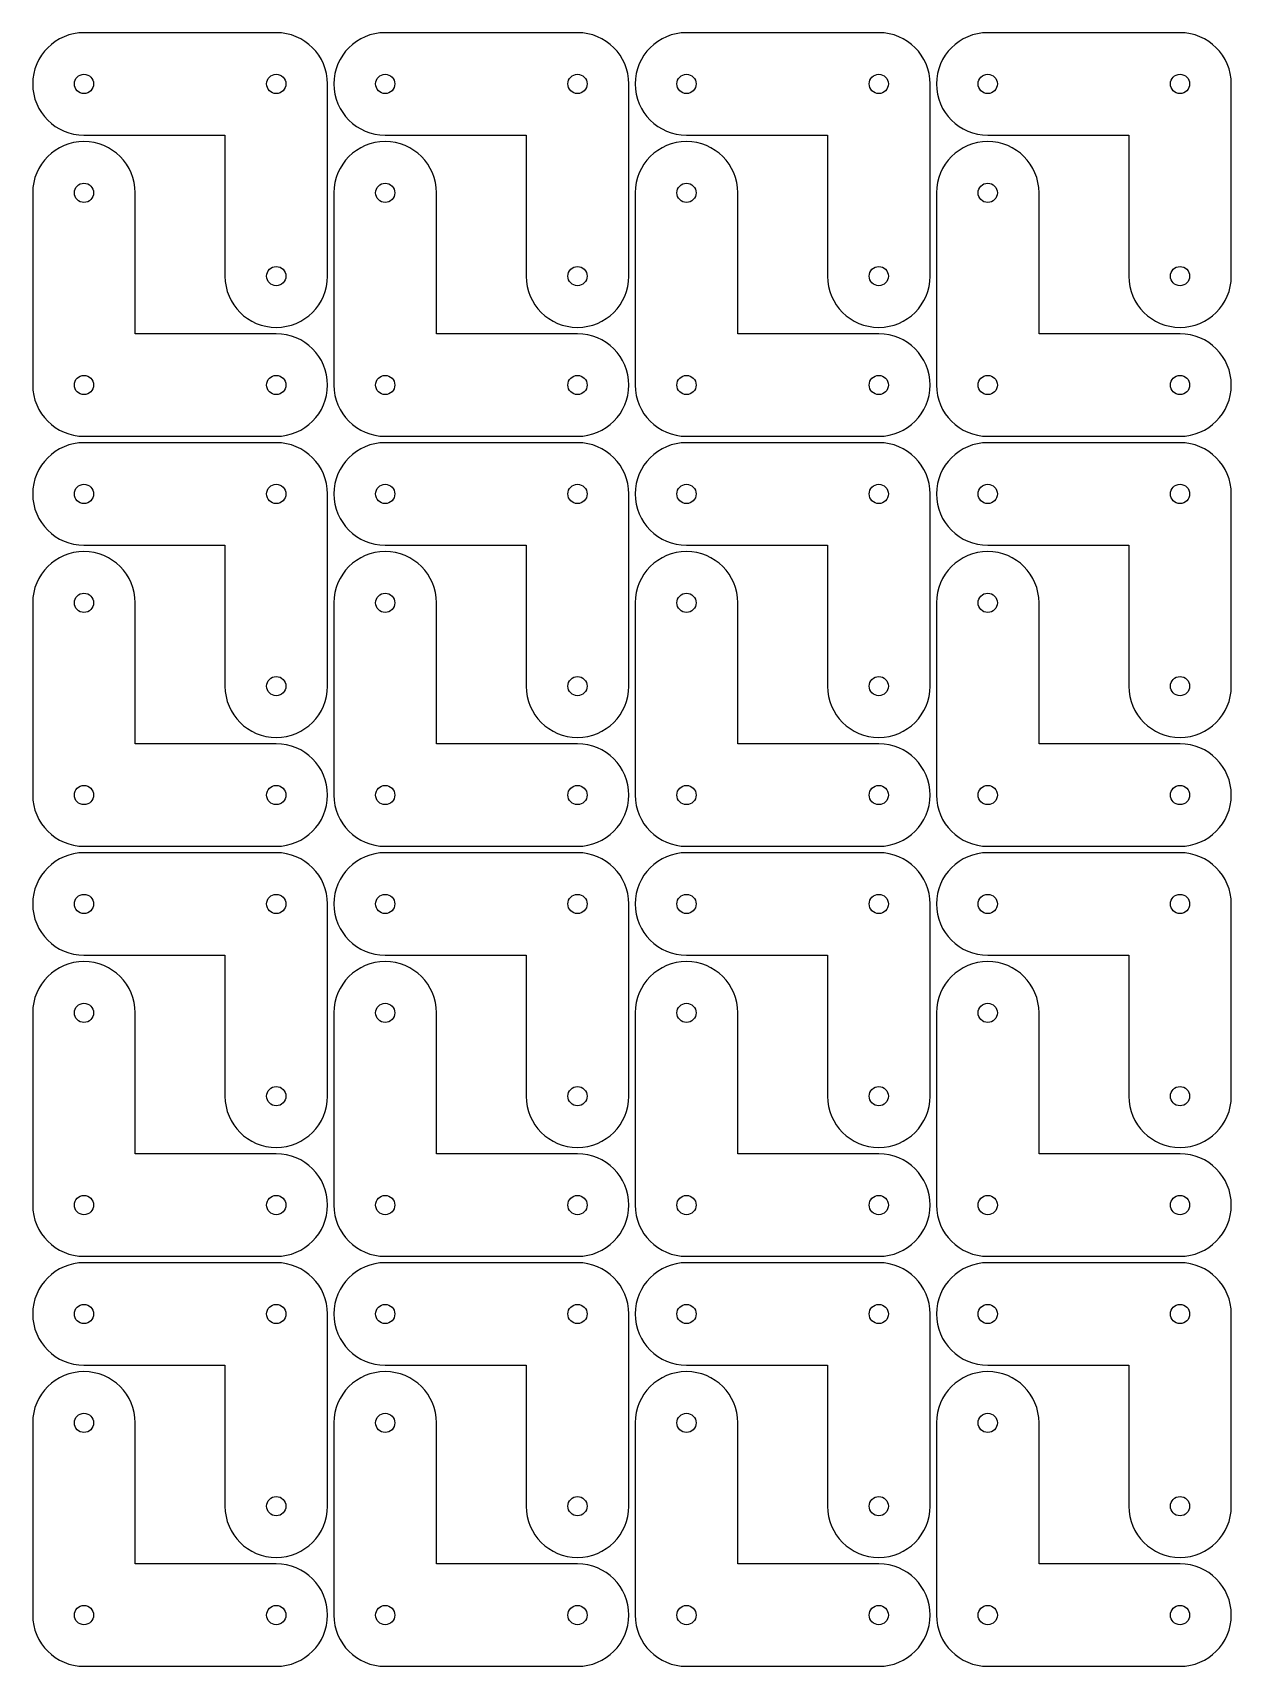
# Model space of a CAD drawing. Extents: x 1060 to 1247, y -455 to -200.
import ezdxf

# ---------------------------------------------------------------- set-up
doc = ezdxf.new("R2010")
doc.units = 0
doc.header["$MEASUREMENT"] = 0
doc.layers.add('LAYER_01', color=12, linetype='CONTINUOUS')

msp = doc.modelspace()

# ---------------------------------------------------------------- linework, layer by layer
at = {"layer": 'LAYER_01'}
for p, q in [((1098, -200), (1068, -200)), ((1145, -200), (1115, -200)), ((1192, -200), (1162, -200)), ((1239, -200), (1209, -200)), ((1106, -238), (1106, -208)), ((1153, -238), (1153, -208)), ((1200, -238), (1200, -208)), ((1247, -238), (1247, -208)), ((1068, -216), (1090, -216)), ((1090, -216), (1090, -238)), ((1115, -216), (1137, -216)), ((1137, -216), (1137, -238)), ((1162, -216), (1184, -216)), ((1184, -216), (1184, -238)), ((1209, -216), (1231, -216)), ((1231, -216), (1231, -238)), ((1060, -225), (1060, -255)), ((1076, -247), (1076, -225)), ((1107, -225), (1107, -255)), ((1123, -247), (1123, -225)), ((1154, -225), (1154, -255)), ((1170, -247), (1170, -225)), ((1201, -225), (1201, -255)), ((1217, -247), (1217, -225)), ((1098, -247), (1076, -247)), ((1145, -247), (1123, -247)), ((1192, -247), (1170, -247)), ((1239, -247), (1217, -247)), ((1068, -263), (1098, -263)), ((1098, -264), (1068, -264)), ((1115, -263), (1145, -263)), ((1145, -264), (1115, -264)), ((1162, -263), (1192, -263)), ((1192, -264), (1162, -264)), ((1209, -263), (1239, -263)), ((1239, -264), (1209, -264)), ((1106, -302), (1106, -272)), ((1153, -302), (1153, -272)), ((1200, -302), (1200, -272)), ((1247, -302), (1247, -272)), ((1068, -280), (1090, -280)), ((1090, -280), (1090, -302)), ((1115, -280), (1137, -280)), ((1137, -280), (1137, -302)), ((1162, -280), (1184, -280)), ((1184, -280), (1184, -302)), ((1209, -280), (1231, -280)), ((1231, -280), (1231, -302)), ((1060, -289), (1060, -319)), ((1076, -311), (1076, -289)), ((1107, -289), (1107, -319)), ((1123, -311), (1123, -289)), ((1154, -289), (1154, -319)), ((1170, -311), (1170, -289)), ((1201, -289), (1201, -319)), ((1217, -311), (1217, -289)), ((1098, -311), (1076, -311)), ((1145, -311), (1123, -311)), ((1192, -311), (1170, -311)), ((1239, -311), (1217, -311)), ((1068, -327), (1098, -327)), ((1098, -328), (1068, -328)), ((1115, -327), (1145, -327)), ((1145, -328), (1115, -328)), ((1162, -327), (1192, -327)), ((1192, -328), (1162, -328)), ((1209, -327), (1239, -327)), ((1239, -328), (1209, -328)), ((1106, -366), (1106, -336)), ((1153, -366), (1153, -336)), ((1200, -366), (1200, -336)), ((1247, -366), (1247, -336)), ((1068, -344), (1090, -344)), ((1090, -344), (1090, -366)), ((1115, -344), (1137, -344)), ((1137, -344), (1137, -366)), ((1162, -344), (1184, -344)), ((1184, -344), (1184, -366)), ((1209, -344), (1231, -344)), ((1231, -344), (1231, -366)), ((1060, -353), (1060, -383)), ((1076, -375), (1076, -353)), ((1107, -353), (1107, -383)), ((1123, -375), (1123, -353)), ((1154, -353), (1154, -383)), ((1170, -375), (1170, -353)), ((1201, -353), (1201, -383)), ((1217, -375), (1217, -353)), ((1098, -375), (1076, -375)), ((1145, -375), (1123, -375)), ((1192, -375), (1170, -375)), ((1239, -375), (1217, -375)), ((1068, -391), (1098, -391)), ((1098, -392), (1068, -392)), ((1115, -391), (1145, -391)), ((1145, -392), (1115, -392)), ((1162, -391), (1192, -391)), ((1192, -392), (1162, -392)), ((1209, -391), (1239, -391)), ((1239, -392), (1209, -392)), ((1106, -430), (1106, -400)), ((1153, -430), (1153, -400)), ((1200, -430), (1200, -400)), ((1247, -430), (1247, -400)), ((1068, -408), (1090, -408)), ((1090, -408), (1090, -430)), ((1115, -408), (1137, -408)), ((1137, -408), (1137, -430)), ((1162, -408), (1184, -408)), ((1184, -408), (1184, -430)), ((1209, -408), (1231, -408)), ((1231, -408), (1231, -430)), ((1060, -417), (1060, -447)), ((1076, -439), (1076, -417)), ((1107, -417), (1107, -447)), ((1123, -439), (1123, -417)), ((1154, -417), (1154, -447)), ((1170, -439), (1170, -417)), ((1201, -417), (1201, -447)), ((1217, -439), (1217, -417)), ((1098, -439), (1076, -439)), ((1145, -439), (1123, -439)), ((1192, -439), (1170, -439)), ((1239, -439), (1217, -439)), ((1068, -455), (1098, -455)), ((1115, -455), (1145, -455)), ((1162, -455), (1192, -455)), ((1209, -455), (1239, -455))]:
    msp.add_line(p, q, dxfattribs=at)
for centre in [(1068, -208), (1098, -208), (1115, -208), (1145, -208), (1162, -208), (1192, -208), (1209, -208), (1239, -208), (1068, -225), (1115, -225), (1162, -225), (1209, -225), (1098, -238), (1145, -238), (1192, -238), (1239, -238), (1068, -255), (1098, -255), (1115, -255), (1145, -255), (1162, -255), (1192, -255), (1209, -255), (1239, -255), (1068, -272), (1098, -272), (1115, -272), (1145, -272), (1162, -272), (1192, -272), (1209, -272), (1239, -272), (1068, -289), (1115, -289), (1162, -289), (1209, -289), (1098, -302), (1145, -302), (1192, -302), (1239, -302), (1068, -319), (1098, -319), (1115, -319), (1145, -319), (1162, -319), (1192, -319), (1209, -319), (1239, -319), (1068, -336), (1098, -336), (1115, -336), (1145, -336), (1162, -336), (1192, -336), (1209, -336), (1239, -336), (1068, -353), (1115, -353), (1162, -353), (1209, -353), (1098, -366), (1145, -366), (1192, -366), (1239, -366), (1068, -383), (1098, -383), (1115, -383), (1145, -383), (1162, -383), (1192, -383), (1209, -383), (1239, -383), (1068, -400), (1098, -400), (1115, -400), (1145, -400), (1162, -400), (1192, -400), (1209, -400), (1239, -400), (1068, -417), (1115, -417), (1162, -417), (1209, -417), (1098, -430), (1145, -430), (1192, -430), (1239, -430), (1068, -447), (1098, -447), (1115, -447), (1145, -447), (1162, -447), (1192, -447), (1209, -447), (1239, -447)]:
    msp.add_circle(centre, 1.5, dxfattribs=at)
for centre, start, end in [((1068, -208), 90, 270), ((1098, -208), 360, 90), ((1115, -208), 90, 270), ((1145, -208), 360, 90), ((1162, -208), 90, 270), ((1192, -208), 360, 90), ((1209, -208), 90, 270), ((1239, -208), 360, 90), ((1068, -225), 0, 180), ((1115, -225), 0, 180), ((1162, -225), 0, 180), ((1209, -225), 0, 180), ((1098, -238), 180, 360), ((1145, -238), 180, 360), ((1192, -238), 180, 360), ((1239, -238), 180, 360), ((1098, -255), 270, 90), ((1145, -255), 270, 90), ((1192, -255), 270, 90), ((1239, -255), 270, 90), ((1068, -255), 180, 270), ((1115, -255), 180, 270), ((1162, -255), 180, 270), ((1209, -255), 180, 270), ((1068, -272), 90, 270), ((1098, -272), 360, 90), ((1115, -272), 90, 270), ((1145, -272), 360, 90), ((1162, -272), 90, 270), ((1192, -272), 360, 90), ((1209, -272), 90, 270), ((1239, -272), 360, 90), ((1068, -289), 0, 180), ((1115, -289), 0, 180), ((1162, -289), 0, 180), ((1209, -289), 0, 180), ((1098, -302), 180, 360), ((1145, -302), 180, 360), ((1192, -302), 180, 360), ((1239, -302), 180, 360), ((1098, -319), 270, 90), ((1145, -319), 270, 90), ((1192, -319), 270, 90), ((1239, -319), 270, 90), ((1068, -319), 180, 270), ((1115, -319), 180, 270), ((1162, -319), 180, 270), ((1209, -319), 180, 270), ((1068, -336), 90, 270), ((1098, -336), 360, 90), ((1115, -336), 90, 270), ((1145, -336), 360, 90), ((1162, -336), 90, 270), ((1192, -336), 360, 90), ((1209, -336), 90, 270), ((1239, -336), 360, 90), ((1068, -353), 0, 180), ((1115, -353), 0, 180), ((1162, -353), 0, 180), ((1209, -353), 0, 180), ((1098, -366), 180, 360), ((1145, -366), 180, 360), ((1192, -366), 180, 360), ((1239, -366), 180, 360), ((1098, -383), 270, 90), ((1145, -383), 270, 90), ((1192, -383), 270, 90), ((1239, -383), 270, 90), ((1068, -383), 180, 270), ((1115, -383), 180, 270), ((1162, -383), 180, 270), ((1209, -383), 180, 270), ((1068, -400), 90, 270), ((1098, -400), 360, 90), ((1115, -400), 90, 270), ((1145, -400), 360, 90), ((1162, -400), 90, 270), ((1192, -400), 360, 90), ((1209, -400), 90, 270), ((1239, -400), 360, 90), ((1068, -417), 0, 180), ((1115, -417), 0, 180), ((1162, -417), 0, 180), ((1209, -417), 0, 180), ((1098, -430), 180, 360), ((1145, -430), 180, 360), ((1192, -430), 180, 360), ((1239, -430), 180, 360), ((1098, -447), 270, 90), ((1145, -447), 270, 90), ((1192, -447), 270, 90), ((1239, -447), 270, 90), ((1068, -447), 180, 270), ((1115, -447), 180, 270), ((1162, -447), 180, 270), ((1209, -447), 180, 270)]:
    msp.add_arc(centre, 8, start, end, dxfattribs=at)

doc.saveas('drawing.dxf')
